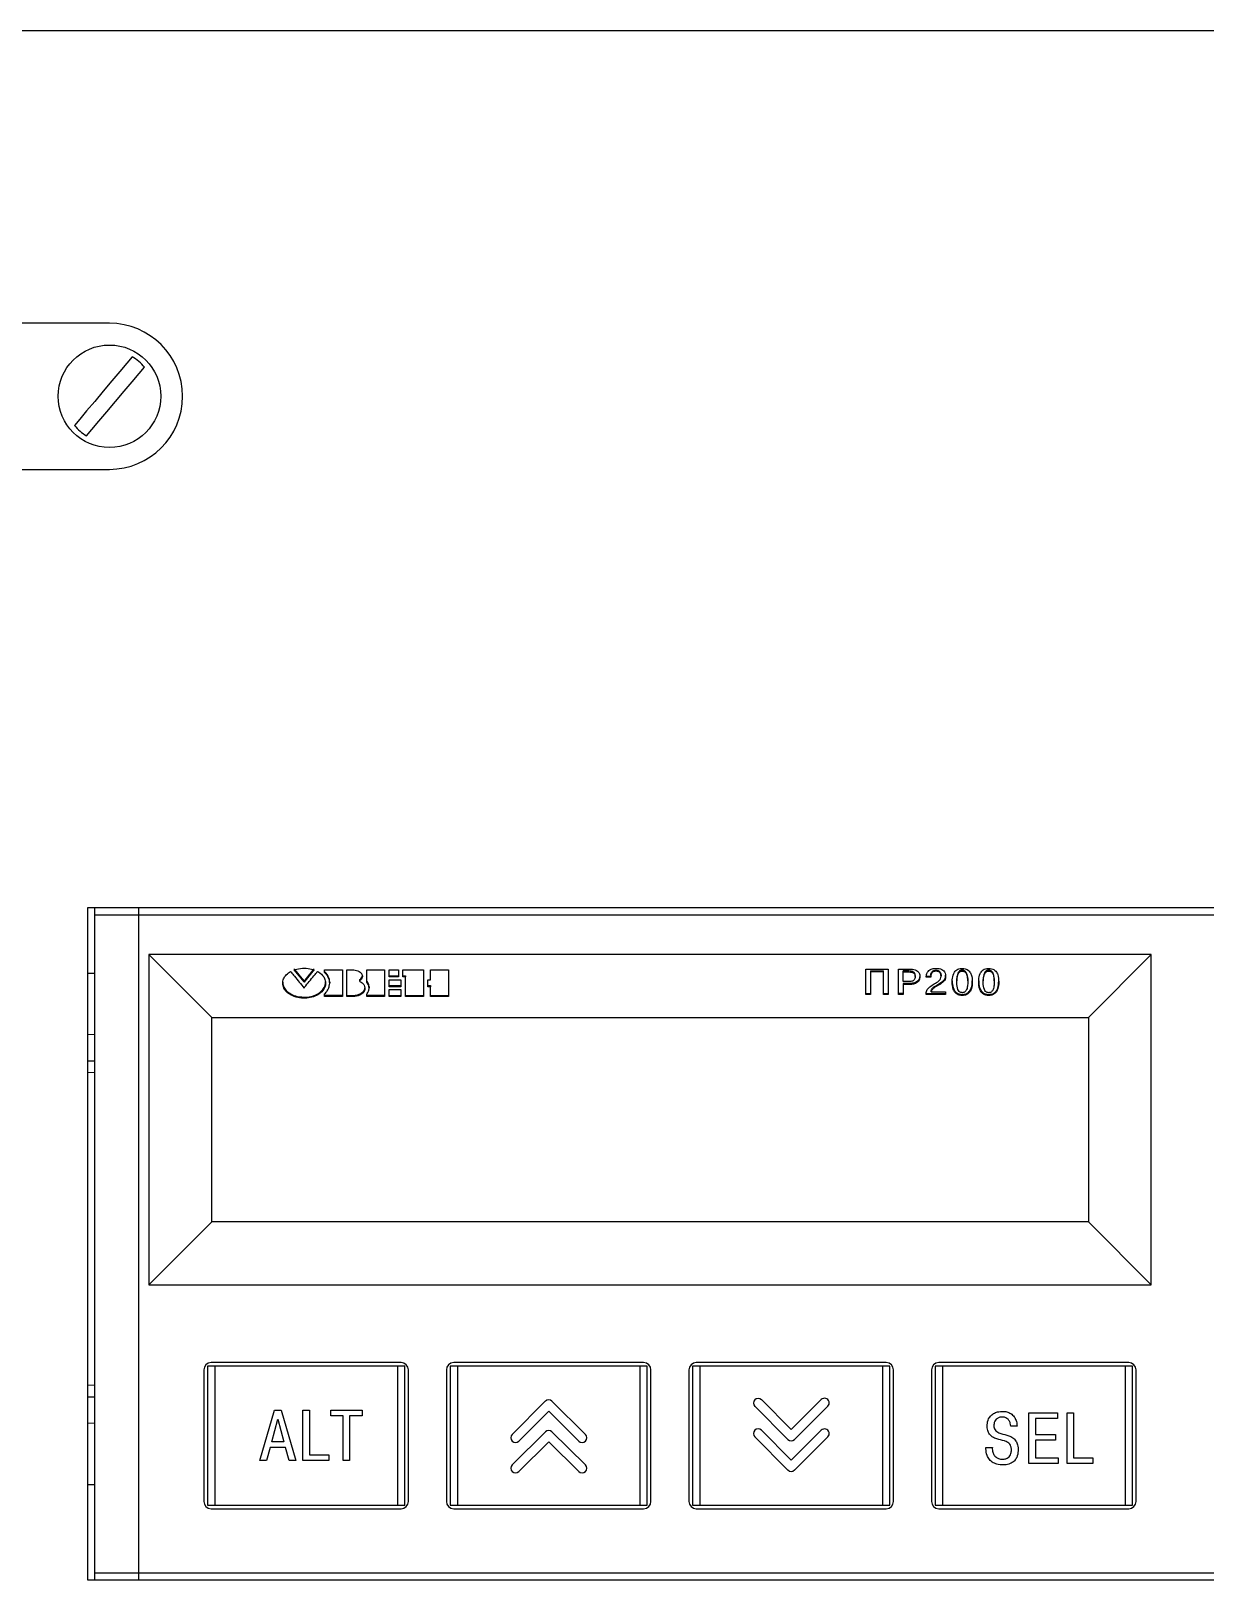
# Model space of a CAD drawing. Header units: millimetres. Extents: x -119 to 1184, y -69 to 836.
# Drawn here: x 611.35 to 627.42, y 658.07 to 679.27 of the extents above; entities that cross this region are included whole.
import ezdxf

# ---------------------------------------------------------------- set-up
doc = ezdxf.new("R2010")
doc.units = ezdxf.units.MM

msp = doc.modelspace()

# ---------------------------------------------------------------- linework, layer by layer
at = {"color": 7, "linetype": 'Continuous', "lineweight": 25}
for p, q in [((654.323, 679.27), (594.723, 679.27)), ((612.423, 675.27), (605.423, 675.27)), ((605.423, 673.27), (612.423, 673.27)), ((612.123, 667.27), (612.123, 658.07)), ((636.923, 667.27), (612.123, 667.27)), ((612.223, 667.17), (612.223, 667.27)), ((612.223, 658.17), (612.223, 667.17)), ((612.823, 667.17), (612.223, 667.17)), ((612.823, 667.17), (612.823, 667.27)), ((612.823, 658.17), (612.823, 667.17)), ((634.023, 667.17), (612.823, 667.17)), ((612.963, 666.63), (612.963, 662.11)), ((613.823, 665.77), (612.963, 666.63)), ((626.683, 666.63), (612.963, 666.63)), ((625.823, 665.77), (626.683, 666.63)), ((626.683, 662.11), (626.683, 666.63)), ((612.123, 666.376), (612.223, 666.376)), ((615.368, 666.42), (615.615, 666.42)), ((615.368, 666.386), (615.368, 666.42)), ((615.615, 666.42), (615.615, 666.056)), ((615.674, 666.42), (615.767, 666.42)), ((615.674, 666.056), (615.674, 666.42)), ((615.944, 666.42), (616.188, 666.42)), ((615.944, 666.252), (615.944, 666.42)), ((616.188, 666.42), (616.188, 666.056)), ((616.251, 666.42), (616.38, 666.42)), ((616.251, 666.325), (616.251, 666.42)), ((616.251, 666.34), (616.38, 666.34)), ((616.38, 666.325), (616.251, 666.325)), ((616.38, 666.42), (616.38, 666.325)), ((616.439, 666.42), (616.72, 666.42)), ((616.439, 666.325), (616.439, 666.42)), ((616.439, 666.34), (616.476, 666.34)), ((616.476, 666.325), (616.439, 666.325)), ((616.476, 666.34), (616.476, 666.325)), ((616.476, 666.056), (616.476, 666.325)), ((616.72, 666.42), (616.72, 666.056)), ((616.816, 666.42), (617.063, 666.42)), ((616.816, 666.284), (616.816, 666.42)), ((617.063, 666.42), (617.063, 666.056)), ((622.778, 666.43), (623.081, 666.43)), ((622.778, 666.081), (622.778, 666.43)), ((622.841, 666.405), (623.018, 666.405)), ((622.841, 666.405), (622.841, 666.391)), ((622.841, 666.391), (622.841, 666.081)), ((623.018, 666.391), (622.841, 666.391)), ((623.018, 666.391), (623.018, 666.405)), ((623.018, 666.081), (623.018, 666.391)), ((623.081, 666.43), (623.081, 666.081)), ((623.223, 666.43), (623.375, 666.43)), ((623.223, 666.081), (623.223, 666.43)), ((623.365, 666.405), (623.286, 666.405)), ((623.286, 666.391), (623.286, 666.405)), ((623.286, 666.259), (623.286, 666.391)), ((623.286, 666.391), (623.365, 666.391)), ((623.452, 666.329), (623.452, 666.343)), ((623.603, 666.333), (623.665, 666.333)), ((623.603, 666.319), (623.603, 666.329)), ((623.665, 666.319), (623.603, 666.319)), ((623.665, 666.348), (623.665, 666.334)), ((623.665, 666.334), (623.665, 666.319)), ((623.806, 666.348), (623.806, 666.334)), ((614.795, 666.253), (614.795, 666.239)), ((615.087, 666.171), (615.094, 666.184)), ((615.091, 666.266), (615.091, 666.252)), ((615.382, 666.242), (615.382, 666.239)), ((615.438, 666.253), (615.438, 666.239)), ((615.844, 666.282), (615.852, 666.287)), ((615.844, 666.282), (615.844, 666.268)), ((615.852, 666.273), (615.844, 666.268)), ((615.844, 666.268), (615.852, 666.263)), ((615.852, 666.287), (615.852, 666.273)), ((615.914, 666.152), (615.914, 666.137)), ((615.977, 666.188), (615.977, 666.174)), ((616.251, 666.284), (616.413, 666.284)), ((616.251, 666.19), (616.251, 666.284)), ((616.251, 666.204), (616.413, 666.204)), ((616.413, 666.19), (616.251, 666.19)), ((616.251, 666.15), (616.413, 666.15)), ((616.251, 666.056), (616.251, 666.15)), ((616.413, 666.284), (616.413, 666.19)), ((616.413, 666.15), (616.413, 666.056)), ((616.779, 666.284), (616.816, 666.284)), ((616.779, 666.19), (616.779, 666.284)), ((616.779, 666.204), (616.816, 666.204)), ((616.816, 666.19), (616.779, 666.19)), ((616.816, 666.204), (616.816, 666.19)), ((616.816, 666.056), (616.816, 666.19)), ((623.365, 666.259), (623.286, 666.259)), ((623.371, 666.234), (623.286, 666.234)), ((623.286, 666.234), (623.286, 666.22)), ((623.371, 666.22), (623.286, 666.22)), ((623.286, 666.22), (623.286, 666.081)), ((623.67, 666.12), (623.67, 666.134)), ((623.67, 666.12), (623.868, 666.12)), ((623.868, 666.12), (623.868, 666.081)), ((624.021, 666.255), (624.021, 666.27)), ((624.172, 666.27), (624.172, 666.255)), ((624.383, 666.255), (624.383, 666.27)), ((624.534, 666.27), (624.534, 666.255)), ((615.368, 666.056), (615.368, 666.09)), ((615.615, 666.071), (615.368, 666.071)), ((615.615, 666.056), (615.368, 666.056)), ((615.674, 666.071), (615.767, 666.071)), ((615.767, 666.056), (615.674, 666.056)), ((615.767, 666.071), (615.767, 666.056)), ((615.944, 666.056), (615.944, 666.088)), ((616.188, 666.071), (615.944, 666.071)), ((616.188, 666.056), (615.944, 666.056)), ((616.251, 666.071), (616.413, 666.071)), ((616.413, 666.056), (616.251, 666.056)), ((616.476, 666.071), (616.72, 666.071)), ((616.72, 666.056), (616.476, 666.056)), ((616.816, 666.071), (617.063, 666.071)), ((617.063, 666.056), (616.816, 666.056)), ((622.778, 666.095), (622.841, 666.095)), ((622.841, 666.081), (622.778, 666.081)), ((623.018, 666.095), (623.081, 666.095)), ((623.081, 666.081), (623.018, 666.081)), ((623.286, 666.095), (623.223, 666.095)), ((623.286, 666.081), (623.223, 666.081)), ((623.602, 666.095), (623.868, 666.095)), ((623.868, 666.081), (623.602, 666.081)), ((613.823, 662.97), (613.823, 665.77)), ((613.823, 665.77), (625.823, 665.77)), ((625.823, 665.77), (625.823, 662.97)), ((612.123, 665.176), (612.223, 665.176)), ((613.823, 662.97), (612.963, 662.11)), ((625.823, 662.97), (613.823, 662.97)), ((626.683, 662.11), (625.823, 662.97)), ((612.963, 662.11), (626.683, 662.11)), ((616.415, 661.046), (613.815, 661.046)), ((619.735, 661.046), (617.135, 661.046)), ((623.055, 661.046), (620.455, 661.046)), ((626.375, 661.046), (623.775, 661.046)), ((613.715, 660.946), (613.715, 659.146)), ((613.765, 660.996), (613.765, 659.096)), ((613.865, 660.996), (613.765, 660.996)), ((613.865, 660.996), (613.865, 659.096)), ((616.365, 660.996), (613.865, 660.996)), ((616.365, 660.996), (616.365, 659.096)), ((616.465, 660.996), (616.365, 660.996)), ((616.465, 659.096), (616.465, 660.996)), ((616.515, 659.146), (616.515, 660.946)), ((617.035, 660.946), (617.035, 659.146)), ((617.085, 660.996), (617.085, 659.096)), ((617.185, 660.996), (617.085, 660.996)), ((617.185, 660.996), (617.185, 659.096)), ((619.685, 660.996), (617.185, 660.996)), ((619.685, 660.996), (619.685, 659.096)), ((619.785, 660.996), (619.685, 660.996)), ((619.785, 659.096), (619.785, 660.996)), ((619.835, 659.146), (619.835, 660.946)), ((620.355, 660.946), (620.355, 659.146)), ((620.405, 660.996), (620.405, 659.096)), ((620.505, 660.996), (620.405, 660.996)), ((620.505, 660.996), (620.505, 659.096)), ((623.005, 660.996), (620.505, 660.996)), ((623.005, 660.996), (623.005, 659.096)), ((623.105, 660.996), (623.005, 660.996)), ((623.105, 659.096), (623.105, 660.996)), ((623.155, 659.146), (623.155, 660.946)), ((623.675, 660.946), (623.675, 659.146)), ((623.725, 660.996), (623.725, 659.096)), ((623.825, 660.996), (623.725, 660.996)), ((623.825, 660.996), (623.825, 659.096)), ((626.325, 660.996), (623.825, 660.996)), ((626.325, 660.996), (626.325, 659.096)), ((626.425, 660.996), (626.325, 660.996)), ((626.425, 659.096), (626.425, 660.996)), ((626.475, 659.146), (626.475, 660.946)), ((612.123, 660.576), (612.223, 660.576)), ((614.482, 659.704), (614.681, 660.395)), ((614.681, 660.395), (614.774, 660.395)), ((614.774, 660.395), (614.973, 659.704)), ((615.072, 660.395), (615.16, 660.395)), ((615.072, 659.704), (615.072, 660.395)), ((615.16, 660.395), (615.16, 659.782)), ((615.453, 660.395), (615.881, 660.395)), ((615.453, 660.317), (615.453, 660.395)), ((615.881, 660.395), (615.881, 660.317)), ((617.936, 660.062), (618.389, 660.516)), ((618.48, 660.516), (618.937, 660.062)), ((621.71, 659.994), (621.256, 660.447)), ((621.346, 660.538), (621.755, 660.13)), ((621.755, 660.13), (622.167, 660.538)), ((622.257, 660.447), (621.8, 659.994)), ((614.644, 659.961), (614.728, 660.271)), ((614.728, 660.271), (614.812, 659.961)), ((615.623, 660.317), (615.453, 660.317)), ((615.623, 659.704), (615.623, 660.317)), ((615.711, 660.317), (615.711, 659.704)), ((615.881, 660.317), (615.711, 660.317)), ((618.435, 660.38), (618.026, 659.971)), ((618.847, 659.971), (618.435, 660.38)), ((624.846, 660.177), (624.759, 660.177)), ((625.009, 660.357), (625.4, 660.357)), ((625.009, 659.666), (625.009, 660.357)), ((625.097, 660.279), (625.097, 660.062)), ((625.4, 660.279), (625.097, 660.279)), ((625.4, 660.357), (625.4, 660.279)), ((625.53, 660.357), (625.617, 660.357)), ((625.53, 659.666), (625.53, 660.357)), ((625.617, 660.357), (625.617, 659.744)), ((614.812, 659.961), (614.644, 659.961)), ((617.936, 659.644), (618.39, 660.098)), ((618.435, 659.962), (618.026, 659.553)), ((618.847, 659.553), (618.435, 659.962)), ((618.48, 660.098), (618.937, 659.644)), ((621.71, 659.575), (621.256, 660.029)), ((621.346, 660.12), (621.755, 659.711)), ((621.755, 659.711), (622.167, 660.12)), ((622.257, 660.029), (621.8, 659.575)), ((625.097, 660.062), (625.372, 660.062)), ((625.097, 659.984), (625.097, 659.744)), ((625.372, 659.984), (625.097, 659.984)), ((625.372, 660.062), (625.372, 659.984)), ((614.624, 659.882), (614.575, 659.704)), ((614.831, 659.882), (614.624, 659.882)), ((614.881, 659.704), (614.831, 659.882)), ((615.16, 659.782), (615.427, 659.782)), ((615.427, 659.782), (615.427, 659.704)), ((624.419, 659.885), (624.508, 659.885)), ((614.575, 659.704), (614.482, 659.704)), ((614.973, 659.704), (614.881, 659.704)), ((615.427, 659.704), (615.072, 659.704)), ((615.711, 659.704), (615.623, 659.704)), ((625.409, 659.666), (625.009, 659.666)), ((625.097, 659.744), (625.409, 659.744)), ((625.409, 659.744), (625.409, 659.666)), ((625.884, 659.666), (625.53, 659.666)), ((625.617, 659.744), (625.884, 659.744)), ((625.884, 659.744), (625.884, 659.666)), ((612.123, 659.376), (612.223, 659.376)), ((613.765, 659.096), (613.865, 659.096)), ((613.815, 659.046), (616.415, 659.046)), ((613.865, 659.096), (616.365, 659.096)), ((616.365, 659.096), (616.465, 659.096)), ((617.085, 659.096), (617.185, 659.096)), ((617.135, 659.046), (619.735, 659.046)), ((617.185, 659.096), (619.685, 659.096)), ((619.685, 659.096), (619.785, 659.096)), ((620.405, 659.096), (620.505, 659.096)), ((620.455, 659.046), (623.055, 659.046)), ((620.505, 659.096), (623.005, 659.096)), ((623.005, 659.096), (623.105, 659.096)), ((623.725, 659.096), (623.825, 659.096)), ((623.775, 659.046), (626.375, 659.046)), ((623.825, 659.096), (626.325, 659.096)), ((626.325, 659.096), (626.425, 659.096)), ((612.123, 658.07), (636.923, 658.07)), ((612.223, 658.17), (612.823, 658.17)), ((612.223, 658.07), (612.223, 658.17)), ((612.823, 658.17), (634.023, 658.17)), ((612.823, 658.07), (612.823, 658.17))]:
    msp.add_line(p, q, dxfattribs=at)
at = {"color": 8, "linetype": 'Continuous', "lineweight": 18}
for p, q in [((623.365, 666.391), (623.365, 666.405)), ((623.736, 666.415), (623.736, 666.401)), ((624.096, 666.403), (624.096, 666.417)), ((624.459, 666.403), (624.459, 666.417)), ((623.371, 666.234), (623.371, 666.22)), ((623.747, 666.211), (623.747, 666.197)), ((615.091, 666.047), (615.091, 666.033)), ((624.096, 666.07), (624.096, 666.084)), ((624.459, 666.07), (624.459, 666.084)), ((612.123, 665.536), (612.223, 665.536)), ((612.123, 665.016), (612.223, 665.016)), ((612.123, 660.736), (612.223, 660.736)), ((612.123, 660.216), (612.223, 660.216))]:
    msp.add_line(p, q, dxfattribs=at)
at = {"color": 7, "linetype": 'Continuous', "lineweight": 25, "flags": 128}
for points in [[(612.735, 674.81), (612.662, 674.723), (612.567, 674.611), (612.457, 674.48), (612.339, 674.341), (612.221, 674.201), (612.111, 674.07), (612.016, 673.958), (611.943, 673.872)], [(612.111, 673.73), (612.184, 673.816), (612.279, 673.929), (612.389, 674.059), (612.507, 674.199), (612.625, 674.339), (612.735, 674.469), (612.83, 674.581), (612.903, 674.668)]]:
    msp.add_lwpolyline(points, dxfattribs=at)
at = {"color": 7, "linetype": 'Continuous', "lineweight": 25}
msp.add_circle((612.423, 674.27), 0.702, dxfattribs=at)
for centre, radius, start, end in [((612.423, 674.27), 1, 0, 90), ((612.423, 674.27), 0.624, 39.654, 59.9758), ((612.423, 674.27), 1, 270, 0), ((612.423, 674.27), 0.624, 219.654, 239.9758), ((613.815, 660.946), 0.1, 90, 180), ((616.415, 660.946), 0.1, 0, 90), ((617.135, 660.946), 0.1, 90, 180), ((619.735, 660.946), 0.1, 0, 90), ((620.455, 660.946), 0.1, 90, 180), ((623.055, 660.946), 0.1, 0, 90), ((623.775, 660.946), 0.1, 90, 180), ((626.375, 660.946), 0.1, 0, 90), ((618.435, 660.47), 0.0641, 45.0621, 135.008), ((621.301, 660.492), 0.064, 45.2883, 225.0994), ((622.212, 660.493), 0.064, 314.8062, 134.8062), ((617.981, 660.017), 0.064, 134.9006, 314.7117), ((618.435, 660.052), 0.0641, 45.0621, 135.008), ((618.892, 660.017), 0.064, 225.1938, 45.1938), ((621.301, 660.074), 0.064, 45.2883, 225.0994), ((621.755, 660.039), 0.0641, 224.992, 314.9379), ((622.212, 660.074), 0.064, 314.8062, 134.8062), ((617.981, 659.599), 0.064, 134.9006, 314.7117), ((618.892, 659.599), 0.064, 225.1938, 45.1938), ((621.755, 659.621), 0.0641, 224.992, 314.9379), ((613.815, 659.146), 0.1, 180, 270), ((616.415, 659.146), 0.1, 270, 0), ((617.135, 659.146), 0.1, 180, 270), ((619.735, 659.146), 0.1, 270, 0), ((620.455, 659.146), 0.1, 180, 270), ((623.055, 659.146), 0.1, 270, 0), ((623.775, 659.146), 0.1, 180, 270), ((626.375, 659.146), 0.1, 270, 0)]:
    msp.add_arc(centre, radius, start, end, dxfattribs=at)
for points, knots in [([(614.795, 666.239), (614.796, 666.249), (614.797, 666.277), (614.819, 666.327), (614.859, 666.37), (614.893, 666.39), (614.902, 666.396)], [0, 0, 0, 0, 0.157827, 0.475961, 0.850191, 1, 1, 1, 1]), ([(614.902, 666.396), (614.904, 666.394), (614.923, 666.373), (614.984, 666.297), (615.043, 666.225), (615.087, 666.171)], [0, 0, 0, 0, 0.03146, 0.286172, 1, 1, 1, 1]), ([(614.95, 666.42), (614.963, 666.423), (615.007, 666.437), (615.089, 666.447), (615.171, 666.437), (615.213, 666.423), (615.224, 666.42)], [0, 0, 0, 0, 0.1416931, 0.5106129, 0.8730563, 1, 1, 1, 1]), ([(614.95, 666.434), (614.952, 666.432), (614.955, 666.429), (614.958, 666.425), (614.96, 666.422), (614.961, 666.42), (614.963, 666.418), (614.965, 666.416), (614.967, 666.413), (614.969, 666.411), (614.972, 666.408), (614.974, 666.406), (614.976, 666.403), (614.978, 666.4), (614.98, 666.398), (614.982, 666.396), (614.983, 666.394), (614.985, 666.393), (614.986, 666.391), (614.987, 666.39), (614.988, 666.388), (614.99, 666.386), (614.991, 666.385), (614.992, 666.383), (614.994, 666.381), (614.996, 666.379), (614.997, 666.377), (614.999, 666.376), (615, 666.374), (615.001, 666.373), (615.002, 666.371), (615.004, 666.37), (615.005, 666.368), (615.007, 666.366), (615.008, 666.364), (615.01, 666.362), (615.011, 666.361), (615.013, 666.359), (615.014, 666.358), (615.015, 666.356), (615.017, 666.354), (615.019, 666.352), (615.02, 666.35), (615.022, 666.348), (615.023, 666.347), (615.024, 666.345), (615.026, 666.343), (615.027, 666.341), (615.029, 666.339), (615.03, 666.338), (615.032, 666.336), (615.033, 666.335), (615.034, 666.333), (615.036, 666.331), (615.038, 666.329), (615.039, 666.327), (615.041, 666.326), (615.042, 666.324), (615.043, 666.323), (615.044, 666.321), (615.046, 666.32), (615.047, 666.318), (615.048, 666.316), (615.05, 666.314), (615.052, 666.312), (615.053, 666.31), (615.055, 666.309), (615.056, 666.307), (615.057, 666.306), (615.058, 666.304), (615.06, 666.302), (615.062, 666.3), (615.064, 666.297), (615.067, 666.295), (615.069, 666.292), (615.071, 666.289), (615.073, 666.287), (615.076, 666.284), (615.077, 666.282), (615.079, 666.28), (615.081, 666.278), (615.082, 666.276), (615.084, 666.274), (615.085, 666.272), (615.087, 666.271), (615.088, 666.269), (615.09, 666.267), (615.091, 666.266)], [0, 0, 0, 0, 0.036368, 0.054553, 0.063645, 0.081827, 0.090921, 0.109107, 0.118198, 0.136382, 0.154565, 0.163657, 0.181842, 0.200027, 0.218209, 0.227301, 0.236394, 0.245488, 0.254578, 0.26367, 0.272762, 0.281855, 0.290947, 0.300038, 0.309132, 0.327315, 0.336408, 0.3455, 0.354592, 0.363683, 0.372777, 0.381867, 0.39096, 0.400051, 0.418236, 0.427327, 0.436419, 0.445512, 0.454605, 0.463696, 0.472788, 0.490972, 0.500065, 0.509156, 0.518247, 0.527341, 0.536433, 0.554618, 0.563709, 0.572801, 0.581894, 0.590985, 0.600077, 0.60917, 0.627353, 0.636447, 0.645537, 0.654629, 0.663721, 0.672813, 0.681905, 0.690999, 0.700091, 0.709182, 0.727367, 0.736459, 0.74555, 0.754643, 0.763734, 0.772827, 0.781918, 0.800101, 0.818287, 0.827379, 0.845562, 0.863747, 0.881932, 0.891024, 0.909207, 0.9183, 0.927392, 0.945574, 0.954668, 0.96376, 0.972852, 0.981943, 1, 1, 1, 1]), ([(615.091, 666.252), (615.09, 666.253), (615.088, 666.255), (615.087, 666.257), (615.085, 666.258), (615.084, 666.26), (615.082, 666.262), (615.08, 666.264), (615.079, 666.266), (615.077, 666.268), (615.075, 666.271), (615.073, 666.273), (615.07, 666.277), (615.068, 666.279), (615.066, 666.282), (615.064, 666.284), (615.061, 666.287), (615.058, 666.29), (615.056, 666.293), (615.053, 666.296), (615.051, 666.299), (615.048, 666.302), (615.046, 666.305), (615.043, 666.308), (615.04, 666.312), (615.036, 666.317), (615.033, 666.321), (615.03, 666.324), (615.028, 666.327), (615.025, 666.33), (615.023, 666.333), (615.019, 666.337), (615.016, 666.341), (615.013, 666.345), (615.01, 666.348), (615.008, 666.351), (615.005, 666.354), (615.002, 666.357), (614.999, 666.361), (614.996, 666.365), (614.992, 666.369), (614.99, 666.372), (614.987, 666.375), (614.985, 666.378), (614.982, 666.381), (614.98, 666.385), (614.977, 666.388), (614.975, 666.39), (614.973, 666.393), (614.971, 666.395), (614.969, 666.398), (614.966, 666.4), (614.965, 666.402), (614.963, 666.405), (614.961, 666.407), (614.958, 666.41), (614.955, 666.414), (614.952, 666.418), (614.95, 666.42)], [0, 0, 0, 0, 0.018186, 0.027277, 0.036369, 0.04546, 0.063644, 0.072736, 0.081828, 0.100014, 0.109104, 0.127289, 0.145473, 0.163657, 0.172749, 0.190933, 0.209119, 0.227301, 0.245485, 0.263669, 0.281855, 0.300037, 0.318222, 0.336406, 0.35459, 0.390959, 0.409143, 0.427326, 0.445509, 0.463695, 0.48188, 0.500061, 0.536431, 0.554614, 0.572799, 0.590983, 0.609169, 0.62735, 0.645535, 0.681903, 0.700088, 0.718273, 0.736456, 0.754639, 0.772825, 0.791007, 0.809192, 0.827377, 0.836468, 0.854651, 0.872836, 0.881927, 0.900112, 0.909204, 0.927388, 0.936481, 0.972848, 1, 1, 1, 1]), ([(615.091, 666.266), (615.091, 666.268), (615.093, 666.269), (615.094, 666.271), (615.095, 666.273), (615.096, 666.274), (615.098, 666.276), (615.1, 666.278), (615.101, 666.28), (615.103, 666.283), (615.105, 666.285), (615.107, 666.288), (615.109, 666.29), (615.111, 666.293), (615.113, 666.296), (615.116, 666.299), (615.118, 666.302), (615.12, 666.305), (615.122, 666.307), (615.123, 666.308), (615.124, 666.31), (615.125, 666.311), (615.127, 666.313), (615.128, 666.315), (615.129, 666.316), (615.13, 666.318), (615.132, 666.319), (615.133, 666.321), (615.134, 666.322), (615.135, 666.324), (615.137, 666.326), (615.139, 666.328), (615.14, 666.33), (615.141, 666.331), (615.143, 666.333), (615.144, 666.335), (615.145, 666.336), (615.146, 666.338), (615.148, 666.34), (615.15, 666.342), (615.151, 666.344), (615.152, 666.345), (615.154, 666.347), (615.155, 666.348), (615.156, 666.35), (615.158, 666.352), (615.159, 666.354), (615.161, 666.356), (615.162, 666.358), (615.163, 666.359), (615.165, 666.361), (615.166, 666.362), (615.168, 666.364), (615.169, 666.366), (615.171, 666.368), (615.172, 666.37), (615.173, 666.371), (615.175, 666.373), (615.176, 666.375), (615.177, 666.376), (615.178, 666.378), (615.18, 666.379), (615.181, 666.381), (615.183, 666.383), (615.184, 666.385), (615.186, 666.387), (615.187, 666.388), (615.188, 666.39), (615.189, 666.391), (615.191, 666.394), (615.193, 666.396), (615.195, 666.399), (615.197, 666.401), (615.199, 666.404), (615.202, 666.407), (615.204, 666.409), (615.206, 666.412), (615.208, 666.414), (615.21, 666.417), (615.211, 666.419), (615.213, 666.421), (615.215, 666.424), (615.219, 666.428), (615.222, 666.432), (615.224, 666.434)], [0, 0, 0, 0, 0.018433, 0.027646, 0.036863, 0.046079, 0.055294, 0.073724, 0.082941, 0.092156, 0.110586, 0.129018, 0.138234, 0.156664, 0.175096, 0.193527, 0.211957, 0.230388, 0.239604, 0.248819, 0.258037, 0.267252, 0.276466, 0.285682, 0.294897, 0.304112, 0.313329, 0.322543, 0.33176, 0.340975, 0.350189, 0.368621, 0.377837, 0.387053, 0.396267, 0.405484, 0.414699, 0.423914, 0.43313, 0.45156, 0.460777, 0.469992, 0.479208, 0.488425, 0.497641, 0.506854, 0.525287, 0.5345, 0.543715, 0.552932, 0.562148, 0.571363, 0.580579, 0.599009, 0.608225, 0.617439, 0.626655, 0.635872, 0.645088, 0.654303, 0.663518, 0.672733, 0.681948, 0.700379, 0.709595, 0.718811, 0.728026, 0.737242, 0.746458, 0.755673, 0.774104, 0.792536, 0.801751, 0.820182, 0.838613, 0.857044, 0.86626, 0.88469, 0.893906, 0.912336, 0.921553, 0.930769, 0.96763, 1, 1, 1, 1]), ([(615.224, 666.42), (615.222, 666.417), (615.219, 666.414), (615.217, 666.411), (615.214, 666.408), (615.213, 666.406), (615.211, 666.404), (615.209, 666.402), (615.207, 666.399), (615.205, 666.397), (615.203, 666.394), (615.201, 666.392), (615.199, 666.389), (615.196, 666.386), (615.194, 666.383), (615.191, 666.38), (615.189, 666.377), (615.186, 666.374), (615.184, 666.37), (615.181, 666.367), (615.179, 666.364), (615.176, 666.361), (615.174, 666.358), (615.172, 666.355), (615.169, 666.352), (615.166, 666.348), (615.162, 666.344), (615.159, 666.34), (615.157, 666.337), (615.154, 666.334), (615.152, 666.33), (615.149, 666.327), (615.146, 666.323), (615.143, 666.319), (615.14, 666.315), (615.137, 666.312), (615.135, 666.309), (615.132, 666.306), (615.13, 666.303), (615.127, 666.3), (615.125, 666.297), (615.122, 666.293), (615.12, 666.29), (615.118, 666.287), (615.115, 666.284), (615.113, 666.281), (615.11, 666.278), (615.108, 666.275), (615.106, 666.273), (615.104, 666.27), (615.102, 666.268), (615.101, 666.266), (615.099, 666.264), (615.098, 666.262), (615.096, 666.26), (615.095, 666.258), (615.094, 666.256), (615.092, 666.254), (615.091, 666.253), (615.091, 666.252)], [0, 0, 0, 0, 0.036867, 0.055296, 0.064511, 0.082943, 0.09216, 0.11059, 0.119803, 0.138235, 0.147452, 0.165882, 0.184313, 0.202744, 0.221176, 0.239607, 0.258038, 0.276468, 0.294899, 0.31333, 0.331761, 0.350192, 0.368624, 0.387055, 0.405485, 0.423915, 0.460777, 0.479208, 0.49764, 0.516069, 0.534503, 0.552932, 0.571364, 0.608227, 0.626658, 0.645086, 0.663519, 0.681949, 0.700381, 0.71881, 0.737243, 0.755673, 0.774105, 0.792536, 0.810967, 0.829398, 0.847829, 0.866259, 0.875475, 0.893906, 0.912336, 0.921553, 0.930769, 0.939982, 0.958414, 0.96763, 0.976845, 0.986059, 1, 1, 1, 1]), ([(615.094, 666.184), (615.137, 666.236), (615.191, 666.301), (615.25, 666.37), (615.267, 666.391), (615.273, 666.397), (615.275, 666.399)], [0, 0, 0, 0, 0.7167235, 0.9125116, 0.9697807, 1, 1, 1, 1]), ([(615.275, 666.399), (615.285, 666.392), (615.324, 666.365), (615.37, 666.312), (615.379, 666.262), (615.382, 666.242)], [0, 0, 0, 0, 0.159502, 0.652542, 1, 1, 1, 1]), ([(615.438, 666.253), (615.437, 666.263), (615.436, 666.286), (615.424, 666.322), (615.401, 666.362), (615.379, 666.387), (615.368, 666.4)], [0, 0, 0, 0, 0.180919, 0.436699, 0.715019, 1, 1, 1, 1]), ([(615.438, 666.239), (615.437, 666.249), (615.436, 666.272), (615.424, 666.308), (615.401, 666.348), (615.379, 666.373), (615.368, 666.386)], [0, 0, 0, 0, 0.180919, 0.4367, 0.715018, 1, 1, 1, 1]), ([(615.767, 666.42), (615.78, 666.418), (615.807, 666.415), (615.842, 666.399), (615.864, 666.38), (615.872, 666.368), (615.874, 666.365)], [0, 0, 0, 0, 0.291969, 0.584211, 0.885645, 1, 1, 1, 1]), ([(615.852, 666.287), (615.86, 666.295), (615.876, 666.31), (615.884, 666.331), (615.885, 666.343), (615.885, 666.345)], [0, 0, 0, 0, 0.450404, 0.9051724, 1, 1, 1, 1]), ([(615.885, 666.331), (615.884, 666.322), (615.881, 666.304), (615.866, 666.285), (615.855, 666.276), (615.852, 666.273)], [0, 0, 0, 0, 0.416152, 0.831134, 1, 1, 1, 1]), ([(615.874, 666.365), (615.876, 666.361), (615.881, 666.354), (615.884, 666.342), (615.885, 666.335), (615.885, 666.331)], [0, 0, 0, 0, 0.35305, 0.672622, 1, 1, 1, 1]), ([(623.452, 666.343), (623.451, 666.353), (623.45, 666.367), (623.438, 666.385), (623.421, 666.397), (623.396, 666.404), (623.377, 666.404), (623.365, 666.405)], [0, 0, 0, 0, 0.284751, 0.43687, 0.590037, 0.760578, 1, 1, 1, 1]), ([(623.365, 666.391), (623.379, 666.39), (623.4, 666.389), (623.425, 666.381), (623.441, 666.369), (623.451, 666.351), (623.451, 666.337), (623.452, 666.329)], [0, 0, 0, 0, 0.284898, 0.435599, 0.587251, 0.7606613, 1, 1, 1, 1]), ([(623.452, 666.329), (623.451, 666.319), (623.45, 666.304), (623.44, 666.284), (623.425, 666.271), (623.403, 666.262), (623.382, 666.26), (623.369, 666.26), (623.365, 666.259)], [0, 0, 0, 0, 0.267286, 0.440942, 0.582676, 0.724465, 0.932939, 1, 1, 1, 1]), ([(623.515, 666.344), (623.515, 666.335), (623.514, 666.312), (623.501, 666.28), (623.473, 666.255), (623.437, 666.24), (623.401, 666.235), (623.377, 666.234), (623.371, 666.234)], [0, 0, 0, 0, 0.165311, 0.401306, 0.554856, 0.7085, 0.921782, 1, 1, 1, 1]), ([(623.515, 666.33), (623.515, 666.32), (623.514, 666.297), (623.501, 666.266), (623.473, 666.241), (623.437, 666.226), (623.401, 666.221), (623.377, 666.22), (623.371, 666.22)], [0, 0, 0, 0, 0.165311, 0.401307, 0.554856, 0.7085, 0.921781, 1, 1, 1, 1]), ([(623.375, 666.43), (623.388, 666.43), (623.415, 666.429), (623.453, 666.421), (623.483, 666.405), (623.505, 666.382), (623.514, 666.355), (623.515, 666.337), (623.515, 666.33)], [0, 0, 0, 0, 0.175698, 0.35249, 0.504818, 0.657227, 0.870866, 1, 1, 1, 1]), ([(623.603, 666.329), (623.604, 666.339), (623.606, 666.363), (623.621, 666.396), (623.651, 666.422), (623.69, 666.438), (623.72, 666.44), (623.738, 666.441)], [0, 0, 0, 0, 0.171858, 0.445868, 0.610963, 0.776564, 1, 1, 1, 1]), ([(623.665, 666.348), (623.666, 666.358), (623.667, 666.374), (623.68, 666.394), (623.697, 666.407), (623.716, 666.414), (623.73, 666.415), (623.736, 666.415)], [0, 0, 0, 0, 0.30404, 0.526869, 0.692179, 0.858397, 1, 1, 1, 1]), ([(623.736, 666.401), (623.729, 666.401), (623.715, 666.4), (623.696, 666.393), (623.679, 666.379), (623.667, 666.359), (623.666, 666.343), (623.665, 666.334)], [0, 0, 0, 0, 0.152163, 0.324665, 0.474624, 0.708097, 1, 1, 1, 1]), ([(623.683, 666.21), (623.693, 666.216), (623.723, 666.236), (623.769, 666.261), (623.802, 666.298), (623.805, 666.322), (623.806, 666.334)], [0, 0, 0, 0, 0.179224, 0.556093, 0.771336, 1, 1, 1, 1]), ([(623.736, 666.415), (623.743, 666.415), (623.756, 666.414), (623.774, 666.408), (623.789, 666.397), (623.803, 666.377), (623.805, 666.359), (623.806, 666.348)], [0, 0, 0, 0, 0.152827, 0.298021, 0.443195, 0.648603, 1, 1, 1, 1]), ([(623.806, 666.334), (623.805, 666.344), (623.804, 666.36), (623.792, 666.38), (623.777, 666.393), (623.758, 666.4), (623.743, 666.401), (623.736, 666.401)], [0, 0, 0, 0, 0.3053727, 0.5183916, 0.674106, 0.8306191, 1, 1, 1, 1]), ([(623.738, 666.441), (623.752, 666.44), (623.779, 666.439), (623.816, 666.427), (623.846, 666.406), (623.866, 666.374), (623.868, 666.349), (623.869, 666.335)], [0, 0, 0, 0, 0.178767, 0.35895, 0.530883, 0.731728, 1, 1, 1, 1]), ([(623.747, 666.211), (623.757, 666.217), (623.786, 666.234), (623.827, 666.26), (623.861, 666.296), (623.869, 666.326), (623.869, 666.344), (623.869, 666.349)], [0, 0, 0, 0, 0.165871, 0.474025, 0.689382, 0.905675, 1, 1, 1, 1]), ([(623.869, 666.335), (623.869, 666.325), (623.868, 666.304), (623.853, 666.269), (623.808, 666.232), (623.769, 666.21), (623.747, 666.197)], [0, 0, 0, 0, 0.166227, 0.372476, 0.638051, 1, 1, 1, 1]), ([(623.959, 666.255), (623.959, 666.265), (623.96, 666.303), (623.969, 666.357), (624, 666.406), (624.034, 666.43), (624.066, 666.44), (624.087, 666.44), (624.096, 666.441)], [0, 0, 0, 0, 0.121771, 0.491675, 0.696658, 0.805982, 0.915938, 1, 1, 1, 1]), ([(624.096, 666.417), (624.091, 666.417), (624.081, 666.416), (624.066, 666.41), (624.049, 666.396), (624.025, 666.354), (624.021, 666.31), (624.021, 666.274), (624.021, 666.27)], [0, 0, 0, 0, 0.063903, 0.126887, 0.216296, 0.379038, 0.913715, 1, 1, 1, 1]), ([(624.021, 666.255), (624.021, 666.265), (624.021, 666.295), (624.027, 666.336), (624.042, 666.371), (624.057, 666.389), (624.071, 666.399), (624.085, 666.403), (624.093, 666.403), (624.096, 666.403)], [0, 0, 0, 0, 0.16684, 0.526216, 0.72577, 0.81897, 0.8969, 0.959628, 1, 1, 1, 1]), ([(624.096, 666.441), (624.11, 666.44), (624.135, 666.438), (624.169, 666.424), (624.2, 666.396), (624.23, 666.339), (624.232, 666.289), (624.234, 666.255)], [0, 0, 0, 0, 0.123384, 0.22811, 0.357075, 0.568465, 1, 1, 1, 1]), ([(624.172, 666.27), (624.172, 666.279), (624.171, 666.309), (624.166, 666.35), (624.151, 666.386), (624.135, 666.404), (624.121, 666.413), (624.108, 666.417), (624.099, 666.417), (624.096, 666.417)], [0, 0, 0, 0, 0.16684, 0.526218, 0.72577, 0.81897, 0.896898, 0.959628, 1, 1, 1, 1]), ([(624.096, 666.403), (624.101, 666.403), (624.111, 666.402), (624.127, 666.396), (624.143, 666.382), (624.167, 666.34), (624.171, 666.295), (624.172, 666.26), (624.172, 666.255)], [0, 0, 0, 0, 0.0639028, 0.1268852, 0.2162944, 0.3790363, 0.9137149, 1, 1, 1, 1]), ([(624.321, 666.255), (624.321, 666.265), (624.322, 666.303), (624.331, 666.357), (624.363, 666.406), (624.397, 666.43), (624.428, 666.44), (624.449, 666.44), (624.459, 666.441)], [0, 0, 0, 0, 0.121771, 0.491675, 0.696658, 0.805982, 0.915938, 1, 1, 1, 1]), ([(624.459, 666.417), (624.453, 666.417), (624.443, 666.416), (624.428, 666.41), (624.411, 666.396), (624.387, 666.354), (624.383, 666.31), (624.383, 666.274), (624.383, 666.27)], [0, 0, 0, 0, 0.063903, 0.126887, 0.216296, 0.379038, 0.913715, 1, 1, 1, 1]), ([(624.383, 666.255), (624.383, 666.265), (624.384, 666.295), (624.389, 666.336), (624.404, 666.371), (624.419, 666.389), (624.433, 666.399), (624.447, 666.403), (624.455, 666.403), (624.459, 666.403)], [0, 0, 0, 0, 0.16684, 0.526216, 0.72577, 0.81897, 0.8969, 0.959628, 1, 1, 1, 1]), ([(624.459, 666.441), (624.472, 666.44), (624.497, 666.438), (624.532, 666.424), (624.563, 666.396), (624.592, 666.339), (624.594, 666.289), (624.596, 666.255)], [0, 0, 0, 0, 0.1233842, 0.2281097, 0.3570745, 0.5684646, 1, 1, 1, 1]), ([(624.534, 666.27), (624.534, 666.279), (624.533, 666.309), (624.528, 666.35), (624.513, 666.386), (624.498, 666.404), (624.484, 666.413), (624.47, 666.417), (624.462, 666.417), (624.459, 666.417)], [0, 0, 0, 0, 0.16684, 0.526218, 0.72577, 0.81897, 0.896898, 0.959628, 1, 1, 1, 1]), ([(624.459, 666.403), (624.464, 666.403), (624.474, 666.402), (624.489, 666.396), (624.506, 666.382), (624.53, 666.34), (624.534, 666.295), (624.534, 666.26), (624.534, 666.255)], [0, 0, 0, 0, 0.063903, 0.126885, 0.216294, 0.379036, 0.913715, 1, 1, 1, 1]), ([(614.795, 666.253), (614.796, 666.244), (614.797, 666.215), (614.817, 666.165), (614.868, 666.11), (614.946, 666.068), (615.025, 666.049), (615.074, 666.048), (615.091, 666.047)], [0, 0, 0, 0, 0.08686, 0.261859, 0.475582, 0.681344, 0.889014, 1, 1, 1, 1]), ([(615.091, 666.033), (615.077, 666.033), (615.03, 666.034), (614.951, 666.052), (614.869, 666.095), (614.815, 666.153), (614.796, 666.204), (614.795, 666.233), (614.795, 666.239)], [0, 0, 0, 0, 0.086896, 0.307906, 0.527656, 0.735944, 0.941632, 1, 1, 1, 1]), ([(615.091, 666.047), (615.104, 666.047), (615.15, 666.049), (615.227, 666.065), (615.306, 666.107), (615.359, 666.164), (615.379, 666.215), (615.382, 666.246), (615.382, 666.253)], [0, 0, 0, 0, 0.087592, 0.302958, 0.516712, 0.716883, 0.9267, 1, 1, 1, 1]), ([(615.382, 666.239), (615.381, 666.23), (615.378, 666.194), (615.35, 666.135), (615.283, 666.076), (615.195, 666.042), (615.129, 666.033), (615.095, 666.033), (615.091, 666.033)], [0, 0, 0, 0, 0.08761, 0.329906, 0.567139, 0.772757, 0.974663, 1, 1, 1, 1]), ([(615.368, 666.09), (615.375, 666.098), (615.394, 666.119), (615.417, 666.154), (615.435, 666.197), (615.437, 666.225), (615.438, 666.239)], [0, 0, 0, 0, 0.177775, 0.468599, 0.730192, 1, 1, 1, 1]), ([(615.767, 666.071), (615.78, 666.072), (615.811, 666.074), (615.856, 666.09), (615.894, 666.117), (615.908, 666.14), (615.914, 666.152)], [0, 0, 0, 0, 0.203085, 0.471804, 0.739752, 1, 1, 1, 1]), ([(615.914, 666.137), (615.909, 666.129), (615.897, 666.107), (615.863, 666.08), (615.816, 666.061), (615.782, 666.058), (615.767, 666.056)], [0, 0, 0, 0, 0.20293, 0.483714, 0.761742, 1, 1, 1, 1]), ([(615.852, 666.263), (615.862, 666.257), (615.886, 666.242), (615.912, 666.21), (615.916, 666.184), (615.918, 666.171)], [0, 0, 0, 0, 0.268094, 0.630844, 1, 1, 1, 1]), ([(615.914, 666.152), (615.916, 666.156), (615.918, 666.163), (615.918, 666.17), (615.918, 666.172)], [0, 0, 0, 0, 0.6591351, 1, 1, 1, 1]), ([(615.918, 666.171), (615.918, 666.167), (615.918, 666.159), (615.917, 666.147), (615.915, 666.141), (615.914, 666.137)], [0, 0, 0, 0, 0.414302, 0.705753, 1, 1, 1, 1]), ([(615.977, 666.188), (615.976, 666.198), (615.975, 666.216), (615.963, 666.243), (615.95, 666.258), (615.944, 666.266)], [0, 0, 0, 0, 0.34332, 0.665728, 1, 1, 1, 1]), ([(615.977, 666.174), (615.976, 666.183), (615.975, 666.202), (615.963, 666.229), (615.95, 666.244), (615.944, 666.252)], [0, 0, 0, 0, 0.343326, 0.665735, 1, 1, 1, 1]), ([(615.944, 666.088), (615.954, 666.102), (615.972, 666.129), (615.976, 666.159), (615.977, 666.174)], [0, 0, 0, 0, 0.517023, 1, 1, 1, 1]), ([(623.602, 666.081), (623.602, 666.09), (623.603, 666.118), (623.622, 666.167), (623.662, 666.195), (623.683, 666.21)], [0, 0, 0, 0, 0.194395, 0.56985, 1, 1, 1, 1]), ([(623.67, 666.134), (623.673, 666.144), (623.682, 666.166), (623.713, 666.191), (623.737, 666.205), (623.747, 666.211)], [0, 0, 0, 0, 0.299416, 0.716641, 1, 1, 1, 1]), ([(623.747, 666.197), (623.736, 666.19), (623.718, 666.179), (623.69, 666.158), (623.675, 666.137), (623.671, 666.123), (623.67, 666.12)], [0, 0, 0, 0, 0.2960702, 0.5437789, 0.9059596, 1, 1, 1, 1]), ([(623.959, 666.27), (623.959, 666.26), (623.96, 666.222), (623.969, 666.168), (624, 666.118), (624.034, 666.095), (624.066, 666.085), (624.087, 666.085), (624.096, 666.084)], [0, 0, 0, 0, 0.1217327, 0.4920326, 0.6968999, 0.806178, 0.9160864, 1, 1, 1, 1]), ([(624.096, 666.07), (624.083, 666.071), (624.057, 666.072), (624.023, 666.087), (623.992, 666.115), (623.963, 666.172), (623.96, 666.222), (623.959, 666.255)], [0, 0, 0, 0, 0.123348, 0.228046, 0.357018, 0.5685, 1, 1, 1, 1]), ([(624.096, 666.108), (624.091, 666.108), (624.081, 666.109), (624.066, 666.115), (624.049, 666.129), (624.025, 666.171), (624.021, 666.216), (624.021, 666.251), (624.021, 666.255)], [0, 0, 0, 0, 0.06388, 0.126845, 0.216251, 0.378978, 0.9135, 1, 1, 1, 1]), ([(624.096, 666.084), (624.11, 666.085), (624.135, 666.087), (624.169, 666.101), (624.2, 666.129), (624.23, 666.186), (624.232, 666.236), (624.234, 666.27)], [0, 0, 0, 0, 0.123348, 0.228046, 0.357018, 0.568499, 1, 1, 1, 1]), ([(624.234, 666.255), (624.234, 666.246), (624.233, 666.208), (624.223, 666.154), (624.192, 666.104), (624.158, 666.081), (624.127, 666.071), (624.105, 666.071), (624.096, 666.07)], [0, 0, 0, 0, 0.121733, 0.492031, 0.6969, 0.806178, 0.916086, 1, 1, 1, 1]), ([(624.172, 666.255), (624.172, 666.246), (624.171, 666.216), (624.166, 666.175), (624.151, 666.14), (624.135, 666.121), (624.121, 666.112), (624.108, 666.108), (624.099, 666.108), (624.096, 666.108)], [0, 0, 0, 0, 0.166842, 0.526223, 0.725782, 0.818988, 0.896922, 0.959642, 1, 1, 1, 1]), ([(624.321, 666.27), (624.321, 666.26), (624.322, 666.222), (624.331, 666.168), (624.363, 666.118), (624.397, 666.095), (624.428, 666.085), (624.449, 666.085), (624.459, 666.084)], [0, 0, 0, 0, 0.121733, 0.492033, 0.6969, 0.806178, 0.916086, 1, 1, 1, 1]), ([(624.459, 666.07), (624.445, 666.071), (624.42, 666.072), (624.385, 666.087), (624.354, 666.115), (624.325, 666.172), (624.323, 666.222), (624.321, 666.255)], [0, 0, 0, 0, 0.123348, 0.228046, 0.357018, 0.5685, 1, 1, 1, 1]), ([(624.459, 666.108), (624.453, 666.108), (624.443, 666.109), (624.428, 666.115), (624.411, 666.129), (624.387, 666.171), (624.383, 666.216), (624.383, 666.251), (624.383, 666.255)], [0, 0, 0, 0, 0.0638798, 0.1268449, 0.2162511, 0.3789782, 0.9135004, 1, 1, 1, 1]), ([(624.459, 666.084), (624.472, 666.085), (624.497, 666.087), (624.532, 666.101), (624.563, 666.129), (624.592, 666.186), (624.594, 666.236), (624.596, 666.27)], [0, 0, 0, 0, 0.123348, 0.228046, 0.357018, 0.568499, 1, 1, 1, 1]), ([(624.596, 666.255), (624.596, 666.246), (624.595, 666.208), (624.586, 666.154), (624.554, 666.104), (624.52, 666.081), (624.489, 666.071), (624.468, 666.071), (624.459, 666.07)], [0, 0, 0, 0, 0.121733, 0.492031, 0.6969, 0.806178, 0.916086, 1, 1, 1, 1]), ([(624.534, 666.255), (624.534, 666.246), (624.533, 666.216), (624.528, 666.175), (624.513, 666.14), (624.498, 666.121), (624.484, 666.112), (624.47, 666.108), (624.462, 666.108), (624.459, 666.108)], [0, 0, 0, 0, 0.1668422, 0.5262231, 0.7257821, 0.8189879, 0.8969219, 0.9596421, 1, 1, 1, 1]), ([(624.759, 660.177), (624.758, 660.191), (624.755, 660.217), (624.738, 660.255), (624.71, 660.283), (624.672, 660.3), (624.631, 660.301), (624.591, 660.293), (624.562, 660.271), (624.539, 660.242), (624.528, 660.201), (624.528, 660.16), (624.544, 660.123), (624.576, 660.095), (624.639, 660.065), (624.718, 660.054), (624.79, 660.021), (624.833, 659.976), (624.859, 659.913), (624.864, 659.836), (624.851, 659.758), (624.813, 659.7), (624.763, 659.664), (624.685, 659.642), (624.6, 659.643), (624.519, 659.671), (624.466, 659.716), (624.429, 659.782), (624.42, 659.841), (624.42, 659.878), (624.419, 659.885)], [0, 0, 0, 0, 0.025001, 0.050359, 0.07466, 0.098207, 0.126719, 0.149642, 0.172735, 0.193828, 0.217331, 0.250965, 0.268818, 0.290909, 0.329277, 0.398797, 0.437683, 0.476904, 0.51077, 0.563599, 0.62066, 0.655119, 0.689658, 0.73434, 0.803089, 0.847137, 0.89151, 0.930103, 0.987213, 1, 1, 1, 1]), ([(624.508, 659.885), (624.507, 659.872), (624.506, 659.841), (624.52, 659.795), (624.55, 659.754), (624.594, 659.728), (624.643, 659.721), (624.689, 659.726), (624.725, 659.744), (624.749, 659.769), (624.766, 659.806), (624.771, 659.85), (624.766, 659.895), (624.748, 659.93), (624.717, 659.957), (624.656, 659.981), (624.581, 659.993), (624.51, 660.024), (624.465, 660.065), (624.439, 660.123), (624.434, 660.196), (624.449, 660.269), (624.488, 660.324), (624.537, 660.359), (624.606, 660.379), (624.68, 660.38), (624.75, 660.358), (624.798, 660.319), (624.831, 660.267), (624.843, 660.217), (624.846, 660.187), (624.846, 660.177)], [0, 0, 0, 0, 0.02502, 0.056876, 0.088685, 0.117629, 0.148967, 0.181068, 0.20236, 0.223755, 0.244398, 0.277997, 0.306114, 0.327521, 0.348982, 0.382463, 0.448523, 0.491759, 0.525673, 0.559802, 0.608327, 0.660534, 0.696435, 0.732255, 0.769971, 0.829809, 0.867911, 0.906255, 0.941945, 0.982639, 1, 1, 1, 1])]:
    msp.add_open_spline(points, degree=3, knots=knots, dxfattribs=at)

doc.saveas('drawing.dxf')
